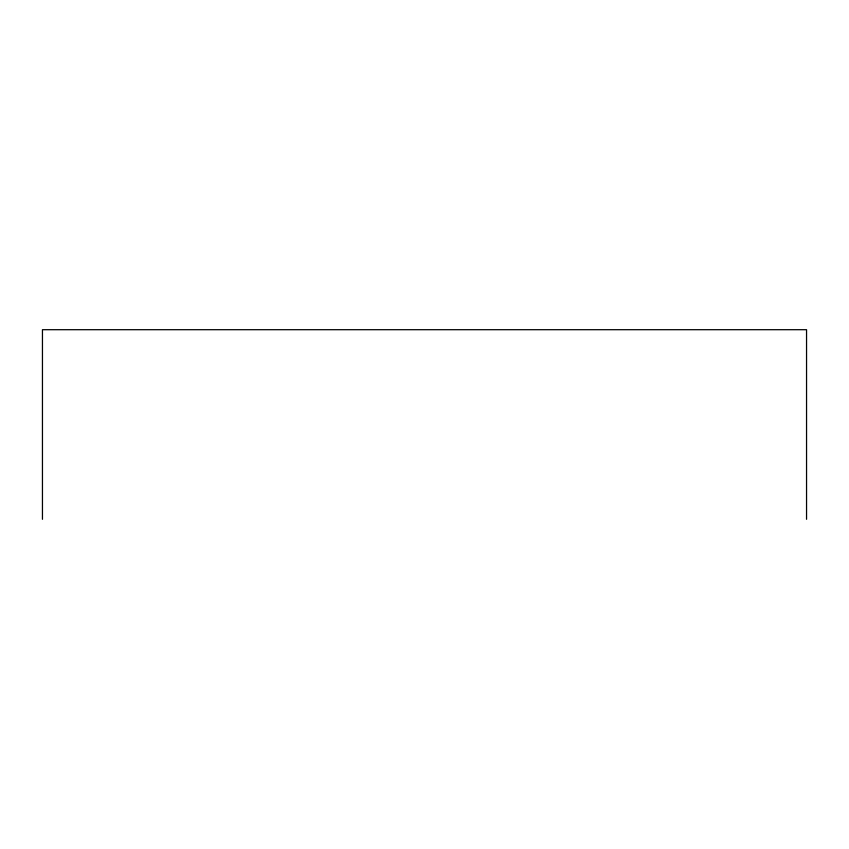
<?xml version="1.0" encoding="UTF-8"?>
<svg xmlns="http://www.w3.org/2000/svg" width="849" height="849" viewBox="0 0 849 849"><rect width="100%" height="100%" fill="white"/><g stroke="black" fill="none" stroke-linecap="round" stroke-linejoin="round"><path stroke-width="1.27" d="M806.55 519.301L806.55 329.699L42.45 329.699L42.45 519.301"/></g></svg>
